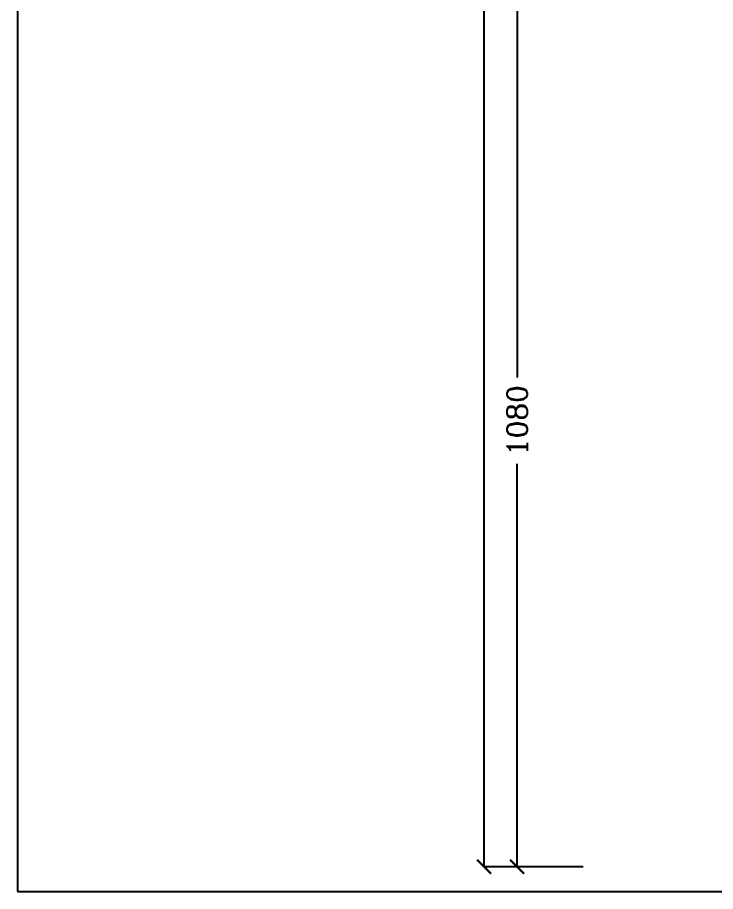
# Model space of a CAD drawing. Header units: millimetres. Extents: x 118878 to 201916, y 10986 to 20993.
# Drawn here: x 190916 to 191761, y 15463 to 16521 of the extents above; entities that cross this region are included whole.
import ezdxf

# ---------------------------------------------------------------- set-up
doc = ezdxf.new("R2010")
doc.units = ezdxf.units.MM
doc.header["$LTSCALE"] = 100
for name, color, linetype in [('2', 2, 'Continuous'), ('3', 3, 'Continuous'), ('AX', 1, 'Continuous')]:
    doc.layers.add(name, color=color, linetype=linetype)
doc.styles.add('ROMANC', font='ROMANC.SHX')
doc.dimstyles.new('1', dxfattribs={"dimtxt": 25, "dimasz": 17, "dimexe": 0, "dimexo": 0, "dimgap": 10, "dimtad": 0, "dimdec": 0, "dimzin": 0, "dimdsep": 46, "dimtxsty": 'ROMANC', "dimblk": 'ARCHTICK', "dimcen": 0, "dimclrd": 1, "dimclre": 1, "dimclrt": 3, "dimadec": 0, "dimazin": 0, "dimtfac": 1, "dimtdec": 0, "dimtofl": 0, "dimtmove": 2, "dimatfit": 3, "dimldrblk": 'ARCHTICK', "dimfxl": 1, "dimtolj": 1, "dimtzin": 0, "dimarcsym": 0})

# ---------------------------------------------------------------- blocks, each defined once
blk = doc.blocks.new('_ArchTick')
at = {"color": 0, "linetype": 'ByBlock', "const_width": 0.15}
blk.add_lwpolyline([(-0.5, -0.5), (0.5, 0.5)], dxfattribs=at)
blk = doc.blocks.new('*D252')
at = {"layer": 'AX', "color": 1, "linetype": 'Continuous', "lineweight": -2, "transparency": 16777216}
for p, q in [((-180, -1370), (-260, -1370)), ((-260, -1370), (-260, -1857.7)), ((-260, -2450), (-260, -1962.3)), ((-180, -2450), (-260, -2450))]:
    blk.add_line(p, q, dxfattribs=at)
at = {"layer": 'Defpoints', "color": 0, "transparency": 16777216}
for p in [(-180, -1370), (-260, -2450), (-180, -2450)]:
    blk.add_point(p, dxfattribs=at)
at = {"layer": 'AX', "color": 1, "lineweight": -2, "transparency": 16777216, "xscale": 17, "yscale": 17, "zscale": 17}
for p, rotation in [((-260, -1370), 90), ((-260, -2450), 270)]:
    blk.add_blockref('_ArchTick', p, dxfattribs=dict(at, rotation=rotation))
at = {"layer": 'AX', "color": 3, "transparency": 16777216, "insert": (-260, -1910), "char_height": 25, "attachment_point": 5, "rotation": 90, "style": 'ROMANC'}
blk.add_mtext('\\A1;1080', dxfattribs=at)
blk = doc.blocks.new('*D242')
at = {"layer": 'AX', "color": 1, "linetype": 'Continuous', "lineweight": -2, "transparency": 16777216}
for p, q in [((-180, 250), (-300, 250)), ((-300, 250), (-300, -917.6)), ((-300, -2450), (-300, -1025.7)), ((-180, -2450), (-300, -2450))]:
    blk.add_line(p, q, dxfattribs=at)
at = {"layer": 'Defpoints', "color": 0, "transparency": 16777216}
for p in [(-180, 250), (-300, -2450), (-180, -2450)]:
    blk.add_point(p, dxfattribs=at)
at = {"layer": 'AX', "color": 1, "lineweight": -2, "transparency": 16777216, "xscale": 17, "yscale": 17, "zscale": 17}
for p, rotation in [((-300, 250), 90), ((-300, -2450), 270)]:
    blk.add_blockref('_ArchTick', p, dxfattribs=dict(at, rotation=rotation))
at = {"layer": 'AX', "color": 3, "transparency": 16777216, "insert": (-300, -971.7), "char_height": 25, "attachment_point": 5, "rotation": 90, "style": 'ROMANC'}
blk.add_mtext('\\A1;2700', dxfattribs=at)
blk = doc.blocks.new('AX-01')
at = {"layer": 'AX'}
dim = blk.add_linear_dim(base=(-300, -2450), p1=(-180, 250), p2=(-180, -2450), angle=90, dimstyle='1', override={"dimfxl": 0}, dxfattribs=at)
dim.commit()
dim.dimension.update_dxf_attribs({"geometry": '*D242', "text_midpoint": (-300, -971.7), "dimtype": 160})
dim = blk.add_linear_dim(base=(-260, -2450), p1=(-180, -1370), p2=(-180, -2450), angle=90, dimstyle='1', override={"dimfxl": 0}, dxfattribs=at)
dim.commit()
dim.dimension.update_dxf_attribs({"geometry": '*D252', "text_midpoint": (-260, -1910)})

msp = doc.modelspace()

# ---------------------------------------------------------------- linework, layer by layer
at = {"layer": '3'}
msp.add_lwpolyline([(190916, 15463), (193916, 15463), (193916, 18463), (190916, 18463)], close=True, dxfattribs=at)

# ---------------------------------------------------------------- block references
at = {"layer": '2'}
msp.add_blockref('AX-01', (191781, 17943), dxfattribs=at)

doc.saveas('drawing.dxf')
